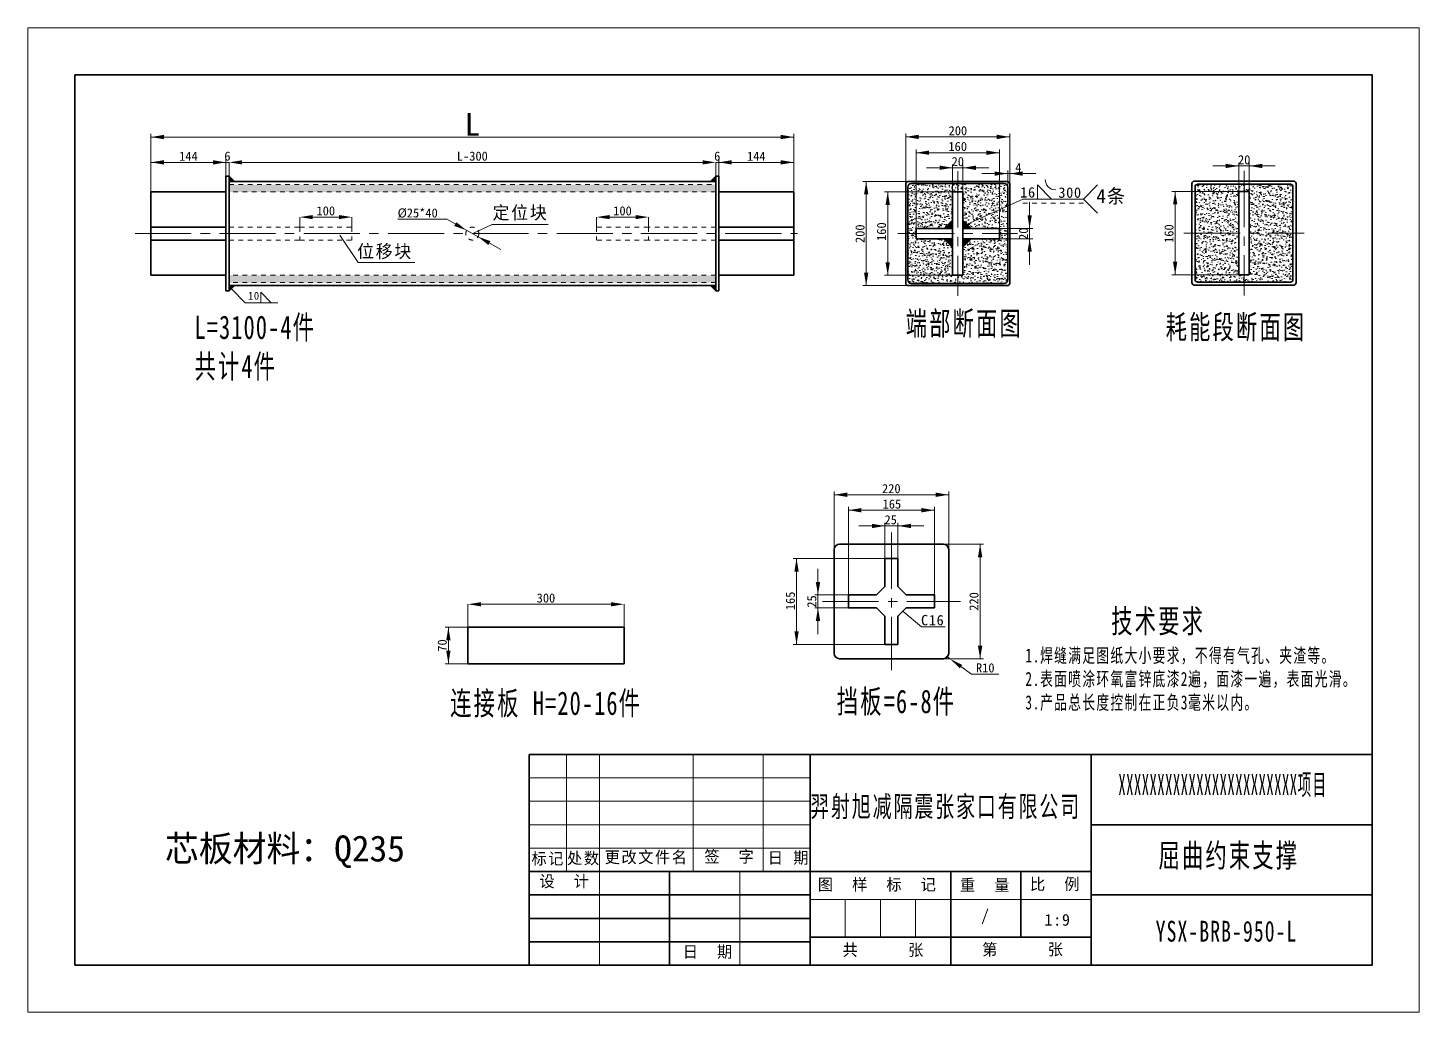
# Model space of a CAD drawing. Header units: millimetres. Extents: x -1336 to 1336, y -945 to 945.
import ezdxf

# ---------------------------------------------------------------- set-up
doc = ezdxf.new("R2010")
doc.units = ezdxf.units.MM
doc.linetypes.add('点画线', pattern=[162, 108, -18, 18, -18, 0, 0])
doc.linetypes.add('虚线', pattern=[18, 9, -9, 0, 0])
doc.layers.get('0').update_dxf_attribs({"lineweight": 18})
for name, color, linetype, lineweight in [('中心线层', 1, '点画线', 18), ('剖面线层', 4, 'Continuous', 18), ('尺寸线层', 3, 'Continuous', 18), ('粗实线层', 7, 'Continuous', 35), ('细实线层', 7, 'Continuous', 18), ('虚线层', 6, '虚线', 18)]:
    doc.layers.add(name, color=color, linetype=linetype, lineweight=lineweight)
doc.dimstyles.new('CUSTOM_DIMSTYLE', dxfattribs={"dimscale": 5, "dimtxt": 3.5, "dimasz": 5, "dimexe": 1.25, "dimexo": 0, "dimtad": 1, "dimdsep": 46, "dimtxsty": 'Standard', "dimcen": 2.5, "dimdle": 10, "dimclrd": 3, "dimadec": 3, "dimazin": 3, "dimtfac": 1, "dimtmove": 0, "dimatfit": 3, "dimfxl": 1, "dimtolj": 1, "dimarcsym": 0})
pattern_1 = [(50, (0, 0), (-18.21847, 1.5939), [1.905, -20.955]), (355, (0, 0), (6.78847, 18.20343), [1.524, -16.76406]), (100.4514, (1.518, -0.133), (-14.69412, -17.51178), [1.619, -17.80902]), (46.1842, (0, 5.08), (-27.1079, 4.20423), [2.8575, -31.4325]), (96.6356, (2.26, 4.73), (-23.7404, -24.7426), [2.4285, -26.71356]), (351.1842, (0, 5.08), (-15.1307, 30.7712), [2.286, -25.146]), (21, (2.54, 3.81), (4.42427, 17.74477), [1.905, -20.955]), (326, (2.54, 3.81), (14.76247, 12.63), [1.524, -16.764]), (71.4514, (3.803, 2.958), (-21.34164, -8.19228), [1.619, -17.809]), (37.5, (0, 0), (-8.24733, 1.89011), [0.01, -16.5608, 0.01, -17.018, 0.01, -16.8275]), (7.5, (0, 0), (-9.04715, 7.94728), [0.01, -9.7028, 0.01, -16.1798, 0.01, -6.4135]), (-32.5, (-5.664, 0), (-6.249507, 12.046574), [0.01, -6.35, 0.01, -19.812, 0.01, -26.289]), (-42.5, (-8.204, 0), (1.24194, 14.97816), [0.01, -8.255, 0.01, -13.1572, 0.01, -18.669])]
pattern_2 = [(50, (0, 0), (-18.2184, 1.5939), [1.905, -20.955]), (355, (0, 0), (6.7884, 18.2034), [1.524, -16.764]), (100.451, (1.518, -0.133), (-14.6941, -17.5118), [1.619, -17.809]), (46.184, (0, 5.08), (-27.108, 4.2042), [2.8575, -31.4325]), (96.636, (2.26, 4.73), (-23.7404, -24.7426), [2.4285, -26.7135]), (351.184, (0, 5.08), (-15.131, 30.771), [2.286, -25.146]), (21, (2.54, 3.81), (4.4243, 17.7448), [1.905, -20.955]), (326, (2.54, 3.81), (14.7625, 12.63), [1.524, -16.764]), (71.451, (3.803, 2.958), (-21.3417, -8.1923), [1.619, -17.809]), (37.5, (0, 0), (-8.24733, 1.8901), [0.0254, -16.5608, 0.0254, -17.018, 0.0254, -16.8275]), (7.5, (0, 0), (-9.04715, 7.9473), [0.0254, -9.7028, 0.0254, -16.1798, 0.0254, -6.4135]), (327.5, (-5.664, 0), (-6.24954, 12.0466), [0.0254, -6.35, 0.0254, -19.812, 0.0254, -26.289]), (317.5, (-8.204, 0), (1.242, 14.9782), [0.0254, -8.255, 0.0254, -13.1572, 0.0254, -18.669])]

# ---------------------------------------------------------------- blocks, each defined once
blk = doc.blocks.new('图框')
at = {"layer": '粗实线层'}
for p, q in [((90, 1800), (90, 90)), ((2583, 1800), (90, 1800)), ((2583, 90), (2583, 1800)), ((90, 90), (2583, 90))]:
    blk.add_line(p, q, dxfattribs=at)
at = {"layer": '细实线层'}
for p, q in [((0, 1890), (0, 0)), ((2673, 1890), (0, 1890)), ((2673, 0), (2673, 1890)), ((0, 0), (2673, 0))]:
    blk.add_line(p, q, dxfattribs=at)
blk = doc.blocks.new('*X4')
at = {"layer": '尺寸线层', "linetype": 'Continuous'}
for points in [[(0, 185.3), (25, 189.5), (25, 181.2)], [(1235, 185.3), (1210, 189.5), (1210, 181.2)]]:
    blk.add_hatch(color=3, dxfattribs=at).paths.add_polyline_path(points, flags=0)
at = {"layer": '尺寸线层', "color": 0, "linetype": 'Continuous'}
for p, q in [((0, 80), (0, 191.6)), ((1235, 80), (1235, 191.6))]:
    blk.add_line(p, q, dxfattribs=at)
at = {"layer": '尺寸线层', "color": 3, "linetype": 'Continuous'}
blk.add_line((0, 185.3), (1235, 185.3), dxfattribs=at)
at = {"layer": '尺寸线层', "color": 0, "insert": (617.5, 209.8), "char_height": 17.5, "width": 54.749, "attachment_point": 5}
blk.add_mtext('{\\H2.5x;L}', dxfattribs=at)
blk = doc.blocks.new('_CLOSEDFILLED')
at = {"linetype": 'ByBlock'}
blk.add_hatch(color=0, dxfattribs=at).paths.add_polyline_path([(-1, 0.16), (0, 0), (-1, -0.16)], flags=0)
blk = doc.blocks.new('*X5')
at = {"layer": '尺寸线层'}
for p, q in [((150, 110), (150, 136.694)), ((1085, 100), (1085, 136.694))]:
    blk.add_line(p, q, dxfattribs=at)
at = {"layer": '尺寸线层', "color": 3, "lineweight": 0}
blk.add_line((175, 136.694), (1060, 136.694), dxfattribs=at)
at = {"layer": '尺寸线层', "color": 3, "xscale": 25, "yscale": 25, "rotation": 180}
blk.add_blockref('_CLOSEDFILLED', (150, 136.694), dxfattribs=at)
at = {"layer": '尺寸线层', "color": 3, "xscale": 25, "yscale": 25}
blk.add_blockref('_CLOSEDFILLED', (1085, 136.694), dxfattribs=at)
at = {"layer": '尺寸线层', "insert": (617.5, 148.569), "char_height": 17.5, "width": 121.03352, "attachment_point": 5}
blk.add_mtext('L-300', dxfattribs=at)
blk = doc.blocks.new('*X7')
at = {"layer": '尺寸线层', "linetype": 'Continuous'}
for points in [[(1091, 136.7), (1116, 140.9), (1116, 132.5)], [(1235, 136.7), (1210, 140.9), (1210, 132.5)]]:
    blk.add_hatch(color=3, dxfattribs=at).paths.add_polyline_path(points, flags=0)
at = {"layer": '尺寸线层', "color": 0, "linetype": 'Continuous'}
for p, q in [((1091, 110), (1091, 142.9)), ((1235, 80), (1235, 142.9))]:
    blk.add_line(p, q, dxfattribs=at)
at = {"layer": '尺寸线层', "color": 3, "linetype": 'Continuous'}
blk.add_line((1091, 136.7), (1235, 136.7), dxfattribs=at)
at = {"layer": '尺寸线层', "color": 0, "insert": (1163, 148.5), "char_height": 17.5, "width": 67.654, "attachment_point": 5}
blk.add_mtext('144', dxfattribs=at)
blk = doc.blocks.new('*X8')
at = {"layer": '尺寸线层'}
for p, q in [((286, 12.5), (286, 31.597)), ((386, 12.5), (386, 31.597))]:
    blk.add_line(p, q, dxfattribs=at)
at = {"layer": '尺寸线层', "color": 3, "lineweight": 0}
blk.add_line((311, 31.597), (361, 31.597), dxfattribs=at)
at = {"layer": '尺寸线层', "color": 3, "xscale": 25, "yscale": 25, "rotation": 180}
blk.add_blockref('_CLOSEDFILLED', (286, 31.597), dxfattribs=at)
at = {"layer": '尺寸线层', "color": 3, "xscale": 25, "yscale": 25}
blk.add_blockref('_CLOSEDFILLED', (386, 31.597), dxfattribs=at)
at = {"layer": '尺寸线层', "insert": (336, 43.472), "char_height": 17.5, "width": 66.87151, "attachment_point": 5}
blk.add_mtext('100', dxfattribs=at)
blk = doc.blocks.new('*X9')
at = {"layer": '尺寸线层'}
for p, q in [((856, 12.5), (856, 31.597)), ((956, 12.5), (956, 31.597))]:
    blk.add_line(p, q, dxfattribs=at)
at = {"layer": '尺寸线层', "color": 3, "lineweight": 0}
blk.add_line((881, 31.597), (931, 31.597), dxfattribs=at)
at = {"layer": '尺寸线层', "color": 3, "xscale": 25, "yscale": 25, "rotation": 180}
blk.add_blockref('_CLOSEDFILLED', (856, 31.597), dxfattribs=at)
at = {"layer": '尺寸线层', "color": 3, "xscale": 25, "yscale": 25}
blk.add_blockref('_CLOSEDFILLED', (956, 31.597), dxfattribs=at)
at = {"layer": '尺寸线层', "insert": (906, 43.472), "char_height": 17.5, "width": 66.87151, "attachment_point": 5}
blk.add_mtext('100', dxfattribs=at)
blk = doc.blocks.new('*X10')
at = {"layer": '尺寸线层', "color": 3, "lineweight": 0}
for p, q in [((119, 136.694), (94, 136.694)), ((144, 136.694), (150, 136.694)), ((175, 136.694), (200, 136.694))]:
    blk.add_line(p, q, dxfattribs=at)
at = {"layer": '尺寸线层'}
for p, q in [((144, 110), (144, 136.694)), ((150, 110.194), (150, 136.694))]:
    blk.add_line(p, q, dxfattribs=at)
at = {"layer": '尺寸线层', "color": 3, "xscale": 25, "yscale": 25}
blk.add_blockref('_CLOSEDFILLED', (144, 136.694), dxfattribs=at)
at = {"layer": '尺寸线层', "color": 3, "xscale": 25, "yscale": 25, "rotation": 180}
blk.add_blockref('_CLOSEDFILLED', (150, 136.694), dxfattribs=at)
at = {"layer": '尺寸线层', "insert": (147, 148.569), "char_height": 17.5, "width": 20.13966, "attachment_point": 5}
blk.add_mtext('6', dxfattribs=at)
blk = doc.blocks.new('*X11')
at = {"layer": '尺寸线层', "color": 3, "lineweight": 0}
for p, q in [((1060, 136.694), (1035, 136.694)), ((1085, 136.694), (1091, 136.694)), ((1116, 136.694), (1141, 136.694))]:
    blk.add_line(p, q, dxfattribs=at)
at = {"layer": '尺寸线层'}
for p, q in [((1085, 110), (1085, 136.694)), ((1091, 110), (1091, 136.694))]:
    blk.add_line(p, q, dxfattribs=at)
at = {"layer": '尺寸线层', "color": 3, "xscale": 25, "yscale": 25}
blk.add_blockref('_CLOSEDFILLED', (1085, 136.694), dxfattribs=at)
at = {"layer": '尺寸线层', "color": 3, "xscale": 25, "yscale": 25, "rotation": 180}
blk.add_blockref('_CLOSEDFILLED', (1091, 136.694), dxfattribs=at)
at = {"layer": '尺寸线层', "insert": (1088, 148.569), "char_height": 17.5, "width": 20.13966, "attachment_point": 5}
blk.add_mtext('6', dxfattribs=at)
blk = doc.blocks.new('*X12')
at = {"layer": '尺寸线层', "linetype": 'Continuous'}
for points in [[(0, 136.7), (25, 140.9), (25, 132.5)], [(144, 136.7), (119, 140.9), (119, 132.5)]]:
    blk.add_hatch(color=3, dxfattribs=at).paths.add_polyline_path(points, flags=0)
at = {"layer": '尺寸线层', "color": 0, "linetype": 'Continuous'}
for p, q in [((0, 80), (0, 142.9)), ((144, 85), (144, 142.9))]:
    blk.add_line(p, q, dxfattribs=at)
at = {"layer": '尺寸线层', "color": 3, "linetype": 'Continuous'}
blk.add_line((0, 136.7), (144, 136.7), dxfattribs=at)
at = {"layer": '尺寸线层', "color": 0, "insert": (72, 148.5), "char_height": 17.5, "width": 67.654, "attachment_point": 5}
blk.add_mtext('144', dxfattribs=at)
blk = doc.blocks.new('*X13')
at = {"layer": '尺寸线层', "linetype": 'Continuous'}
for points in [[(606.6, 6.1), (586.8, 21.9), (582.7, 14.6)], [(628.4, -6.1), (652.3, -14.6), (648.2, -21.9)]]:
    blk.add_hatch(color=3, dxfattribs=at).paths.add_polyline_path(points, flags=0)
at = {"layer": '尺寸线层', "color": 3, "linetype": 'Continuous'}
for q in [(474.2, 27.4), (672.1, -30.4)]:
    blk.add_line((568.3, 27.4), q, dxfattribs=at)
at = {"layer": '尺寸线层', "color": 0, "insert": (512.5, 39.2), "char_height": 17.5, "width": 153.296, "attachment_point": 5}
blk.add_mtext('%%C25*40', dxfattribs=at)
blk = doc.blocks.new('*X14')
at = {"layer": '尺寸线层', "color": 0, "linetype": 'Continuous', "lineweight": -2}
for p, q in [((0, 0), (26, -26.8)), ((26, -26.8), (88.5, -26.8))]:
    blk.add_line(p, q, dxfattribs=at)
at = {"layer": '尺寸线层', "color": 0, "linetype": 'Continuous'}
for p, q in [((56.1, -26.8), (56.1, -6.6)), ((76.3, -26.8), (56.1, -6.6)), ((56.1, -26.8), (83.1, -26.8))]:
    blk.add_line(p, q, dxfattribs=at)
at = {"layer": '尺寸线层', "color": 0, "insert": (31.5, -6.1), "char_height": 15, "width": 68.42, "attachment_point": 1}
blk.add_mtext('{\\T1.1;10}', dxfattribs=at)
blk = doc.blocks.new('*X15')
at = {"layer": '尺寸线层', "color": 0, "linetype": 'Continuous'}
blk.add_line((0, 0), (35.285, -52.806), dxfattribs=at)
at = {"layer": '尺寸线层', "color": 0}
for p, q in [((35.285, -52.806), (37.5, -52.806)), ((37.5, -52.806), (144.053, -52.806)), ((37.5, -52.806), (37.5, -52.806))]:
    blk.add_line(p, q, dxfattribs=at)
at = {"layer": '尺寸线层', "color": 0, "insert": (33.209, -18.669), "char_height": 25, "width": 216.08939, "attachment_point": 1}
blk.add_mtext('{\\T1.1;位移块}', dxfattribs=at)
blk = doc.blocks.new('*X16')
at = {"layer": '尺寸线层', "color": 0, "linetype": 'Continuous'}
blk.add_line((0, 0), (35.285, 17.069), dxfattribs=at)
at = {"layer": '尺寸线层', "color": 0}
for p, q in [((35.285, 17.069), (37.5, 17.069)), ((37.5, 17.069), (143.349, 17.069)), ((37.5, 17.069), (37.5, 17.069))]:
    blk.add_line(p, q, dxfattribs=at)
at = {"layer": '尺寸线层', "color": 0, "insert": (36.379, 52.176), "char_height": 25, "width": 214.41341, "attachment_point": 1}
blk.add_mtext('{\\T1.1;定位块}', dxfattribs=at)
blk = doc.blocks.new('*X18')
at = {"layer": '尺寸线层', "linetype": 'Continuous'}
for points in [[(96, 115.2), (71, 119.3), (71, 111)], [(100, 115.2), (125, 119.3), (125, 111)]]:
    blk.add_hatch(color=3, dxfattribs=at).paths.add_polyline_path(points, flags=0)
at = {"layer": '尺寸线层', "color": 3, "linetype": 'Continuous'}
blk.add_line((46, 115.2), (150, 115.2), dxfattribs=at)
at = {"layer": '尺寸线层', "color": 0, "linetype": 'Continuous'}
for p, q in [((96, -61.8), (96, 121.4)), ((100, -61.8), (100, 121.4))]:
    blk.add_line(p, q, dxfattribs=at)
at = {"layer": '尺寸线层', "color": 0, "insert": (116.5, 126.9), "char_height": 17.5, "width": 35, "attachment_point": 5}
blk.add_mtext('4', dxfattribs=at)
blk = doc.blocks.new('*X19')
at = {"layer": '尺寸线层', "linetype": 'Continuous'}
for points in [[(-10, 126.3), (-35, 130.5), (-35, 122.2)], [(10, 126.3), (35, 130.5), (35, 122.2)]]:
    blk.add_hatch(color=3, dxfattribs=at).paths.add_polyline_path(points, flags=0)
at = {"layer": '尺寸线层', "color": 3, "linetype": 'Continuous'}
blk.add_line((-60, 126.3), (60, 126.3), dxfattribs=at)
at = {"layer": '尺寸线层', "color": 0, "linetype": 'Continuous'}
for p, q in [((-10, 34.1), (-10, 132.6)), ((10, 33.7), (10, 132.6))]:
    blk.add_line(p, q, dxfattribs=at)
at = {"layer": '尺寸线层', "color": 0, "insert": (0.1, 138.1), "char_height": 17.5, "width": 44.972, "attachment_point": 5}
blk.add_mtext('20', dxfattribs=at)
blk = doc.blocks.new('*X20')
at = {"layer": '尺寸线层', "linetype": 'Continuous'}
for points in [[(-80, 155.2), (-55, 159.4), (-55, 151.1)], [(80, 155.2), (55, 159.4), (55, 151.1)]]:
    blk.add_hatch(color=3, dxfattribs=at).paths.add_polyline_path(points, flags=0)
at = {"layer": '尺寸线层', "color": 0, "linetype": 'Continuous'}
for p, q in [((-80, 10), (-80, 161.5)), ((80, 10), (80, 161.5))]:
    blk.add_line(p, q, dxfattribs=at)
at = {"layer": '尺寸线层', "color": 3, "linetype": 'Continuous'}
blk.add_line((-80, 155.2), (80, 155.2), dxfattribs=at)
at = {"layer": '尺寸线层', "color": 0, "insert": (0, 167.1), "char_height": 17.5, "width": 66.872, "attachment_point": 5}
blk.add_mtext('160', dxfattribs=at)
blk = doc.blocks.new('*X21')
at = {"layer": '尺寸线层', "linetype": 'Continuous'}
for points in [[(-134.5, 80), (-130.4, 55), (-138.7, 55)], [(-134.5, -80), (-130.4, -55), (-138.7, -55)]]:
    blk.add_hatch(color=3, dxfattribs=at).paths.add_polyline_path(points, flags=0)
at = {"layer": '尺寸线层', "color": 0, "linetype": 'Continuous'}
for p, q in [((-10, 80), (-140.8, 80)), ((-10, -80), (-140.8, -80))]:
    blk.add_line(p, q, dxfattribs=at)
at = {"layer": '尺寸线层', "color": 3, "linetype": 'Continuous'}
blk.add_line((-134.5, 80), (-134.5, -80), dxfattribs=at)
at = {"layer": '尺寸线层', "color": 0, "insert": (-146.4, 3.7), "char_height": 17.5, "width": 66.872, "attachment_point": 5, "rotation": 90}
blk.add_mtext('160', dxfattribs=at)
blk = doc.blocks.new('*X22')
at = {"layer": '尺寸线层', "linetype": 'Continuous'}
for points in [[(138.1, 10), (142.3, 35), (134, 35)], [(138.1, -10), (142.3, -35), (134, -35)]]:
    blk.add_hatch(color=3, dxfattribs=at).paths.add_polyline_path(points, flags=0)
at = {"layer": '尺寸线层', "color": 3, "linetype": 'Continuous'}
blk.add_line((138.1, 60), (138.1, -60), dxfattribs=at)
at = {"layer": '尺寸线层', "color": 0, "linetype": 'Continuous'}
for p, q in [((80, 10), (144.4, 10)), ((80, -10), (144.4, -10))]:
    blk.add_line(p, q, dxfattribs=at)
at = {"layer": '尺寸线层', "color": 0, "insert": (126.4, -0.4), "char_height": 17.5, "width": 44.972, "attachment_point": 5, "rotation": 90}
blk.add_mtext('20', dxfattribs=at)
blk = doc.blocks.new('*X23')
at = {"layer": '尺寸线层', "linetype": 'Continuous'}
for points in [[(-175.9, 100), (-171.7, 75), (-180, 75)], [(-175.9, -100), (-171.7, -75), (-180, -75)]]:
    blk.add_hatch(color=3, dxfattribs=at).paths.add_polyline_path(points, flags=0)
at = {"layer": '尺寸线层', "color": 0, "linetype": 'Continuous'}
for p, q in [((-95, 100), (-182.1, 100)), ((-95, -100), (-182.1, -100))]:
    blk.add_line(p, q, dxfattribs=at)
at = {"layer": '尺寸线层', "color": 3, "linetype": 'Continuous'}
blk.add_line((-175.9, 100), (-175.9, -100), dxfattribs=at)
at = {"layer": '尺寸线层', "color": 0, "insert": (-187.7, -0.3), "char_height": 17.5, "width": 70, "attachment_point": 5, "rotation": 90}
blk.add_mtext('200', dxfattribs=at)
blk = doc.blocks.new('*X24')
at = {"layer": '尺寸线层', "linetype": 'Continuous'}
for points in [[(-100, 185.6), (-75, 189.8), (-75, 181.5)], [(100, 185.6), (75, 189.8), (75, 181.5)]]:
    blk.add_hatch(color=3, dxfattribs=at).paths.add_polyline_path(points, flags=0)
at = {"layer": '尺寸线层', "color": 0, "linetype": 'Continuous'}
for p, q in [((-100, 95), (-100, 191.9)), ((100, 95), (100, 191.9))]:
    blk.add_line(p, q, dxfattribs=at)
at = {"layer": '尺寸线层', "color": 3, "linetype": 'Continuous'}
blk.add_line((-100, 185.6), (100, 185.6), dxfattribs=at)
at = {"layer": '尺寸线层', "color": 0, "insert": (0.3, 197.4), "char_height": 17.5, "width": 70, "attachment_point": 5}
blk.add_mtext('200', dxfattribs=at)
blk = doc.blocks.new('*X25')
at = {"layer": '尺寸线层', "color": 0, "linetype": 'Continuous'}
for p, q in [((135.1, 48.3), (135.1, 75.3)), ((162.1, 48.3), (135.1, 75.3)), ((223.5, 48.3), (250.5, 75.3)), ((135.1, 48.3), (162.1, 48.3)), ((223.5, 48.3), (250.5, 21.3))]:
    blk.add_line(p, q, dxfattribs=at)
at = {"layer": '尺寸线层', "color": 0, "linetype": 'Continuous', "lineweight": -2}
for p, q in [((0, 0), (106.8, 48.3)), ((106.8, 48.3), (223.5, 48.3))]:
    blk.add_line(p, q, dxfattribs=at)
at = {"layer": '尺寸线层', "color": 0, "linetype": '虚线'}
blk.add_line((106.8, 40.2), (223.5, 40.2), dxfattribs=at)
at = {"layer": '尺寸线层', "color": 0, "linetype": 'Continuous'}
blk.add_arc((170.2, 86.1), 20.2, 180, 270, dxfattribs=at)
at = {"layer": '尺寸线层', "color": 0, "attachment_point": 1}
for s, insert, char_height, width in [('{\\T1.1;300}', (175.4, 70.7), 20, 85.274), ('{\\T1.1;4条}', (248.3, 67.4), 27, 113.068)]:
    blk.add_mtext(s, dxfattribs=dict(at, insert=insert, char_height=char_height, width=width))
blk = doc.blocks.new('*X27')
at = {"layer": '尺寸线层', "linetype": 'Continuous'}
for points in [[(-10, 129), (-35, 133.2), (-35, 124.9)], [(10, 129), (35, 133.2), (35, 124.9)]]:
    blk.add_hatch(color=3, dxfattribs=at).paths.add_polyline_path(points, flags=0)
at = {"layer": '尺寸线层', "color": 0, "linetype": 'Continuous'}
for p, q in [((-10, 60), (-10, 135.3)), ((10, 60), (10, 135.3))]:
    blk.add_line(p, q, dxfattribs=at)
at = {"layer": '尺寸线层', "color": 3, "linetype": 'Continuous'}
blk.add_line((-60, 129), (60, 129), dxfattribs=at)
at = {"layer": '尺寸线层', "color": 0, "insert": (0.3, 140.8), "char_height": 17.5, "width": 44.972, "attachment_point": 5}
blk.add_mtext('20', dxfattribs=at)
blk = doc.blocks.new('*X28')
at = {"layer": '尺寸线层', "linetype": 'Continuous'}
for points in [[(-132.3, 80), (-136.4, 55), (-128.1, 55)], [(-132.3, -80), (-136.4, -55), (-128.1, -55)]]:
    blk.add_hatch(color=3, dxfattribs=at).paths.add_polyline_path(points, flags=0)
at = {"layer": '尺寸线层', "color": 0, "linetype": 'Continuous'}
for p, q in [((-10, 80), (-138.5, 80)), ((-10, -80), (-138.5, -80))]:
    blk.add_line(p, q, dxfattribs=at)
at = {"layer": '尺寸线层', "color": 3, "linetype": 'Continuous'}
blk.add_line((-132.3, -80), (-132.3, 80), dxfattribs=at)
at = {"layer": '尺寸线层', "color": 0, "insert": (-144.1, -0.9), "char_height": 17.5, "width": 66.872, "attachment_point": 5, "rotation": 90}
blk.add_mtext('160', dxfattribs=at)
blk = doc.blocks.new('*X30')
at = {"layer": '尺寸线层'}
for p, q in [((0, 70), (0, 114.214)), ((300, 70), (300, 114.214))]:
    blk.add_line(p, q, dxfattribs=at)
at = {"layer": '尺寸线层', "color": 3, "lineweight": 0}
blk.add_line((25, 114.214), (275, 114.214), dxfattribs=at)
at = {"layer": '尺寸线层', "color": 3, "xscale": 25, "yscale": 25, "rotation": 180}
blk.add_blockref('_CLOSEDFILLED', (0, 114.214), dxfattribs=at)
at = {"layer": '尺寸线层', "color": 3, "xscale": 25, "yscale": 25}
blk.add_blockref('_CLOSEDFILLED', (300, 114.214), dxfattribs=at)
at = {"layer": '尺寸线层', "insert": (150, 126.089), "char_height": 17.5, "width": 69.60894, "attachment_point": 5}
blk.add_mtext('300', dxfattribs=at)
blk = doc.blocks.new('*X31')
at = {"layer": '尺寸线层', "linetype": 'Continuous'}
for points in [[(-37.4, 70), (-41.6, 45), (-33.3, 45)], [(-37.4, 0), (-41.6, 25), (-33.3, 25)]]:
    blk.add_hatch(color=3, dxfattribs=at).paths.add_polyline_path(points, flags=0)
at = {"layer": '尺寸线层', "color": 0, "linetype": 'Continuous'}
for p, q in [((0, 70), (-43.7, 70)), ((0, 0), (-43.7, 0))]:
    blk.add_line(p, q, dxfattribs=at)
at = {"layer": '尺寸线层', "color": 3, "linetype": 'Continuous'}
blk.add_line((-37.4, 0), (-37.4, 70), dxfattribs=at)
at = {"layer": '尺寸线层', "color": 0, "insert": (-49.2, 35), "char_height": 17.5, "width": 44.385, "attachment_point": 5, "rotation": 90}
blk.add_mtext('70', dxfattribs=at)
blk = doc.blocks.new('*X33')
at = {"layer": '尺寸线层', "linetype": 'Continuous'}
for points in [[(170.4, 110), (166.3, 85), (174.6, 85)], [(170.4, -110), (166.3, -85), (174.6, -85)]]:
    blk.add_hatch(color=3, dxfattribs=at).paths.add_polyline_path(points, flags=0)
at = {"layer": '尺寸线层', "color": 0, "linetype": 'Continuous'}
for p, q in [((100, 110), (176.7, 110)), ((100, -110), (176.7, -110))]:
    blk.add_line(p, q, dxfattribs=at)
at = {"layer": '尺寸线层', "color": 3, "linetype": 'Continuous'}
blk.add_line((170.4, -110), (170.4, 110), dxfattribs=at)
at = {"layer": '尺寸线层', "color": 0, "insert": (158.6, 0), "char_height": 17.5, "width": 70, "attachment_point": 5, "rotation": 90}
blk.add_mtext('220', dxfattribs=at)
blk = doc.blocks.new('*X34')
at = {"layer": '尺寸线层', "color": 3, "lineweight": 0}
for p, q in [((105, -105), (113.2, -110.7)), ((133.6, -125.1), (154.1, -139.5)), ((154.1, -139.5), (206.6, -139.5))]:
    blk.add_line(p, q, dxfattribs=at)
at = {"layer": '尺寸线层', "color": 3, "xscale": 25, "yscale": 25, "rotation": 144.901}
blk.add_blockref('_CLOSEDFILLED', (113.2, -110.7), dxfattribs=at)
at = {"layer": '尺寸线层', "insert": (180.3, -127.6), "char_height": 17.5, "width": 70.978, "attachment_point": 5}
blk.add_mtext('R10', dxfattribs=at)
blk = doc.blocks.new('*X35')
at = {"layer": '尺寸线层', "linetype": 'Continuous'}
for points in [[(-110, 204.9), (-85, 209), (-85, 200.7)], [(110, 204.9), (85, 209), (85, 200.7)]]:
    blk.add_hatch(color=3, dxfattribs=at).paths.add_polyline_path(points, flags=0)
at = {"layer": '尺寸线层', "color": 0, "linetype": 'Continuous'}
for p, q in [((-110, 100), (-110, 211.1)), ((110, 100), (110, 211.1))]:
    blk.add_line(p, q, dxfattribs=at)
at = {"layer": '尺寸线层', "color": 3, "linetype": 'Continuous'}
blk.add_line((-110, 204.9), (110, 204.9), dxfattribs=at)
at = {"layer": '尺寸线层', "color": 0, "insert": (-0.2, 216.6), "char_height": 17.5, "width": 70, "attachment_point": 5}
blk.add_mtext('220', dxfattribs=at)
blk = doc.blocks.new('*X36')
at = {"layer": '尺寸线层', "linetype": 'Continuous'}
for points in [[(-82.5, 175.2), (-57.5, 179.4), (-57.5, 171)], [(82.5, 175.2), (57.5, 179.4), (57.5, 171)]]:
    blk.add_hatch(color=3, dxfattribs=at).paths.add_polyline_path(points, flags=0)
at = {"layer": '尺寸线层', "color": 0, "linetype": 'Continuous'}
for p, q in [((-82.5, 12.5), (-82.5, 181.4)), ((82.5, 12.5), (82.5, 181.4))]:
    blk.add_line(p, q, dxfattribs=at)
at = {"layer": '尺寸线层', "color": 3, "linetype": 'Continuous'}
blk.add_line((-82.5, 175.2), (82.5, 175.2), dxfattribs=at)
at = {"layer": '尺寸线层', "color": 0, "insert": (0.9, 187), "char_height": 17.5, "width": 66.285, "attachment_point": 5}
blk.add_mtext('165', dxfattribs=at)
blk = doc.blocks.new('*X37')
at = {"layer": '尺寸线层', "linetype": 'Continuous'}
for points in [[(-12.5, 145), (-37.5, 149.1), (-37.5, 140.8)], [(12.5, 145), (37.5, 149.1), (37.5, 140.8)]]:
    blk.add_hatch(color=3, dxfattribs=at).paths.add_polyline_path(points, flags=0)
at = {"layer": '尺寸线层', "color": 3, "linetype": 'Continuous'}
blk.add_line((-62.5, 145), (62.5, 145), dxfattribs=at)
at = {"layer": '尺寸线层', "color": 0, "linetype": 'Continuous'}
for p, q in [((-12.5, 35), (-12.5, 151.2)), ((12.5, 34.4), (12.5, 151.2))]:
    blk.add_line(p, q, dxfattribs=at)
at = {"layer": '尺寸线层', "color": 0, "insert": (-1.4, 156.7), "char_height": 17.5, "width": 44.385, "attachment_point": 5}
blk.add_mtext('25', dxfattribs=at)
blk = doc.blocks.new('*X38')
at = {"layer": '尺寸线层', "linetype": 'Continuous'}
for points in [[(-141.1, 12.5), (-145.3, 37.5), (-136.9, 37.5)], [(-141.1, -12.5), (-145.3, -37.5), (-136.9, -37.5)]]:
    blk.add_hatch(color=3, dxfattribs=at).paths.add_polyline_path(points, flags=0)
at = {"layer": '尺寸线层', "color": 3, "linetype": 'Continuous'}
blk.add_line((-141.1, -62.5), (-141.1, 62.5), dxfattribs=at)
at = {"layer": '尺寸线层', "color": 0, "linetype": 'Continuous'}
for p, q in [((-82.5, 12.5), (-147.3, 12.5)), ((-82.5, -12.5), (-147.3, -12.5))]:
    blk.add_line(p, q, dxfattribs=at)
at = {"layer": '尺寸线层', "color": 0, "insert": (-152.9, 0), "char_height": 17.5, "width": 44.385, "attachment_point": 5, "rotation": 90}
blk.add_mtext('25', dxfattribs=at)
blk = doc.blocks.new('*X39')
at = {"layer": '尺寸线层', "linetype": 'Continuous'}
for points in [[(-182.3, 82.5), (-186.4, 57.5), (-178.1, 57.5)], [(-182.3, -82.5), (-186.4, -57.5), (-178.1, -57.5)]]:
    blk.add_hatch(color=3, dxfattribs=at).paths.add_polyline_path(points, flags=0)
at = {"layer": '尺寸线层', "color": 0, "linetype": 'Continuous'}
for p, q in [((-12.5, 82.5), (-188.5, 82.5)), ((-12.5, -82.5), (-188.5, -82.5))]:
    blk.add_line(p, q, dxfattribs=at)
at = {"layer": '尺寸线层', "color": 3, "linetype": 'Continuous'}
blk.add_line((-182.3, -82.5), (-182.3, 82.5), dxfattribs=at)
at = {"layer": '尺寸线层', "color": 0, "insert": (-194.1, 1.1), "char_height": 17.5, "width": 66.285, "attachment_point": 5, "rotation": 90}
blk.add_mtext('165', dxfattribs=at)
blk = doc.blocks.new('标题')
at = {"layer": '粗实线层'}
for p, q in [((-1620, 405), (-1620, 0)), ((0, 405), (-1620, 405)), ((-1080, 405), (-1080, 0)), ((-540, 405), (-540, 0)), ((0, 0), (0, 405)), ((0, 270), (-540, 270)), ((-1620, 180), (-540, 180)), ((-1350, 180), (-1350, 0)), ((-810, 180), (-810, 0)), ((-675, 180), (-675, 54)), ((-1620, 135), (-1080, 135)), ((0, 135), (-540, 135)), ((-1620, 90), (-1080, 90)), ((-1080, 54), (-540, 54)), ((-1620, 45), (-1080, 45)), ((-1620, 0), (0, 0))]:
    blk.add_line(p, q, dxfattribs=at)
at = {"layer": '细实线层'}
for p, q in [((-1548, 405), (-1548, 180)), ((-1485, 405), (-1485, 0)), ((-1305, 405), (-1305, 180)), ((-1170, 405), (-1170, 180)), ((-1620, 360), (-1080, 360)), ((-1620, 315), (-1080, 315)), ((-1620, 270), (-1080, 270)), ((-1620, 225), (-1080, 225)), ((-1215, 180), (-1215, 0)), ((-1080, 126), (-540, 126)), ((-1012.5, 126), (-1012.5, 54)), ((-945, 126), (-945, 54)), ((-877.5, 126), (-877.5, 54))]:
    blk.add_line(p, q, dxfattribs=at)
at = {"layer": '尺寸线层', "attachment_point": 1}
for s, insert, char_height, width in [('{\\W0.5;\\T1.1;XXXXXXXXXXXXXXXXXXXXXXX项目}', (-487.7, 367), 40, 540), ('{\\W0.7;\\T1.1;羿射旭减隔震张家口有限公司}', (-1080, 325), 40, 812.425), ('{\\T1.1;标记}', (-1615.5, 216.3), 22.5, 126.151), ('{\\T1.1;处数}', (-1547, 216.9), 22.5, 125.397), ('{\\T1.1;更改文件名}', (-1474.7, 218.9), 22.5, 323.095), ('{\\T1.1;签  字}', (-1283.4, 219.9), 22.5, 197.196), ('{\\T1.1;日 期}', (-1161.5, 217.8), 22.5, 149.48), ('{\\W0.7;\\T1.1;屈曲约束支撑}', (-410.8, 233.5), 45, 791.397), ('{\\T1.1;设  计}', (-1600.1, 172.6), 22.5, 196.441), ('{\\T1.1;图  样  标  记}', (-1065.3, 166.3), 22.5, 467.648), ('{\\T1.1;重  量}', (-792.2, 165.3), 22.5, 197.447), ('{\\T1.1;比  例}', (-657.7, 167.3), 22.5, 187.894), ('{\\T1.1;/}', (-751.6, 107.2), 22.5, 197.447), ('{\\T1.1;1:9}', (-629.9, 98.5), 22.5, 187.894), ('{\\W0.7;\\T1.1;YSX-BRB-950-L}', (-416.3, 85.4), 40, 869.006), ('{\\T1.1;日  期}', (-1324.8, 37.3), 22.5, 184.877), ('{\\T1.1;共}', (-1017.8, 40.8), 22.5, 59.33), ('{\\T1.1;张}', (-891.8, 40.8), 22.5, 57.57), ('{\\T1.1;第}', (-749.5, 41.8), 22.5, 57.57), ('{\\T1.1;张}', (-623.5, 41.8), 22.5, 57.57)]:
    blk.add_mtext(s, dxfattribs=dict(at, insert=insert, char_height=char_height, width=width))
blk = doc.blocks.new('主视图')
for points in [[(150, 100), (150, 110), (150, 110.194), (160.5, 100)], [(1075, 100), (1085, 110), (1085, 100)], [(150, -110), (150, -100), (160.5, -100), (150, -110.194)], [(1085, -110), (1075, -100), (1085, -100)]]:
    blk.add_hatch(color=256).paths.add_polyline_path(points, flags=0)
at = {"layer": '剖面线层'}
h = blk.add_hatch(dxfattribs=at)
h.set_pattern_fill('AR-CONC', color=256, style=0, pattern_type=0)
h.set_pattern_definition(pattern_1)
h.paths.add_polyline_path([(150, 80), (150, 94), (1085.01, 94), (1085.01, 80)], flags=0)
h = blk.add_hatch(dxfattribs=at)
h.set_pattern_fill('AR-CONC', color=256, style=0, pattern_type=0)
h.set_pattern_definition(pattern_1)
h.paths.add_polyline_path([(150, -94), (150, -80), (1085.01, -80), (1085.01, -94)], flags=0)
at = {"layer": '中心线层'}
blk.add_line((-30.5, 0), (1242, 0), dxfattribs=at)
at = {"layer": '粗实线层'}
for p, q in [((150, 110), (144, 110)), ((144, 110), (144, -110)), ((150, 100), (150, 110.194)), ((150, 110.194), (160.5, 100)), ((1085, 110), (1075, 100)), ((1085, 100), (1085, 110)), ((1085, 110), (1091, 110)), ((1091, 110), (1091, -110)), ((0, 80), (0, -80)), ((144, 80), (0, 80)), ((1235, 80), (1091, 80)), ((1235, -80), (1235, 80)), ((0, 12.5), (144, 12.5)), ((1235, 12.5), (1091, 12.5)), ((0, -12.5), (144, -12.5)), ((1235, -12.5), (1091, -12.5)), ((144, -80), (0, -80)), ((1091, -80), (1235, -80)), ((150, -100), (150, -110.194)), ((150, -110.194), (160.5, -100)), ((1085, -110), (1075, -100)), ((1085, -100), (1085, -110)), ((150, -110), (144, -110)), ((1085, -110), (1091, -110))]:
    blk.add_line(p, q, dxfattribs=at)
blk.add_lwpolyline([(1085.01, 100), (1085.01, -100), (150, -100), (150, 100)], close=True, dxfattribs=at)
at = {"layer": '虚线层', "linetype": '虚线'}
for p, q in [((150, 94), (1085.01, 94)), ((1085.01, 80), (150, 80)), ((150, 12.5), (286, 12.5)), ((286, 12.5), (386, 12.5)), ((286, 12.5), (286, -12.5)), ((386, 12.5), (386, -12.5)), ((956, 12.5), (856, 12.5)), ((856, 12.5), (856, -12.5)), ((1085.01, 12.5), (956, 12.5)), ((956, 12.5), (956, -12.5)), ((150, -12.5), (286, -12.5)), ((286, -12.5), (386, -12.5)), ((956, -12.5), (856, -12.5)), ((1085.01, -12.5), (956, -12.5)), ((1085.01, -80), (150, -80)), ((1085.01, -94), (150, -94))]:
    blk.add_line(p, q, dxfattribs=at)
blk.add_circle((617.505, 0), 12.5, dxfattribs=at)
at = {"layer": '尺寸线层', "insert": (83.685, -157.364), "char_height": 45, "width": 685.50838, "attachment_point": 1}
blk.add_mtext('{\\W0.7;\\T1.1;L=3100-4件\\P共计4件\\P\\P\\P\\P\\H1.42943x;\\W1; }', dxfattribs=at)
at = {"layer": '尺寸线层'}
for base, p1, p2, text, picture, middle in [((1235, 185.325), (0, 80), (1235, 80), '{\\H2.5x;L}', '*X4', (617.5, 209.836)), ((1085, 136.694), (150, 110), (1085, 100), 'L-300', '*X5', (617.5, 148.569))]:
    dim = blk.add_linear_dim(base=base, p1=p1, p2=p2, text=text, dimstyle='CUSTOM_DIMSTYLE', override={"dimsah": 1}, dxfattribs=at)
    dim.commit()
    dim.dimension.update_dxf_attribs({"geometry": picture, "text_midpoint": middle})
for base, p1, p2, picture, middle in [((144, 136.694), (0, 80), (144, 85), '*X12', (72, 148.52)), ((150, 136.694), (144, 110), (150, 110.194), '*X10', (147, 148.569)), ((1091, 136.694), (1085, 110), (1091, 110), '*X11', (1088, 148.569)), ((1235, 136.694), (1091, 110), (1235, 80), '*X7', (1163, 148.52)), ((386, 31.597), (286, 12.5), (386, 12.5), '*X8', (336, 43.472)), ((956, 31.597), (856, 12.5), (956, 12.5), '*X9', (906, 43.472))]:
    dim = blk.add_linear_dim(base=base, p1=p1, p2=p2, dimstyle='CUSTOM_DIMSTYLE', override={"dimsah": 1}, dxfattribs=at)
    dim.commit()
    dim.dimension.update_dxf_attribs({"geometry": picture, "text_midpoint": middle})
dim = blk.add_diameter_dim_2p(p1=(628.427, -6.079), p2=(606.583, 6.079), text='<>*40', dimstyle='CUSTOM_DIMSTYLE', override={"dimtoh": 1, "dimpost": '%%C<>', "dimsah": 1}, dxfattribs=at)
dim.commit()
dim.dimension.update_dxf_attribs({"geometry": '*X13', "text_midpoint": (568.302, 27.388), "dimtype": 163})
blk = doc.blocks.new('端面')
for points in [[(-26, 10), (-10, 26), (-10, 10)], [(10, 10), (10, 26), (26, 10)], [(-10, -26), (-26, -10), (-10, -10)], [(10, -26), (10, -10), (26, -10)]]:
    blk.add_hatch(color=256).paths.add_polyline_path(points, flags=0)
at = {"layer": '剖面线层'}
h = blk.add_hatch(dxfattribs=at)
h.set_pattern_fill('AR-CONC', color=256, style=0, pattern_type=0)
h.set_pattern_definition(pattern_2)
edge = h.paths.add_edge_path(flags=0)
edge.add_line((-96, 0), (-96, 89))
edge.add_arc((-88.997, 88.997), 7.003, 90.020887, 179.979113, ccw=False)
edge.add_line((-89, 96), (0, 96))
edge.add_line((0, 96), (0, 80))
edge.add_line((0, 80), (-10, 80))
edge.add_line((-10, 80), (-10, 60))
edge.add_line((-10, 60), (-10, 60))
edge.add_line((-10, 60), (-10, 44))
edge.add_line((-10, 44), (-10, 26))
edge.add_line((-10, 26), (-26, 10))
edge.add_line((-26, 10), (-80, 10))
edge.add_line((-80, 10), (-80, 0))
edge.add_line((-80, 0), (-96, 0))
h = blk.add_hatch(dxfattribs=at)
h.set_pattern_fill('AR-CONC', color=256, style=0, pattern_type=0)
h.set_pattern_definition(pattern_2)
edge = h.paths.add_edge_path(flags=0)
edge.add_line((10, 26), (10, 44))
edge.add_line((10, 44), (10, 60))
edge.add_line((10, 60), (10, 60))
edge.add_line((10, 60), (10, 80))
edge.add_line((10, 80), (0, 80))
edge.add_line((0, 80), (0, 96))
edge.add_line((0, 96), (89, 96))
edge.add_arc((88.997, 88.997), 7.003, 0.020887, 89.979113, ccw=False)
edge.add_line((96, 89), (96, 0))
edge.add_line((96, 0), (80, 0))
edge.add_line((80, 0), (80, 10))
edge.add_line((80, 10), (26, 10))
edge.add_line((26, 10), (10, 26))
h = blk.add_hatch(dxfattribs=at)
h.set_pattern_fill('AR-CONC', color=256, style=0, pattern_type=0)
h.set_pattern_definition(pattern_2)
edge = h.paths.add_edge_path(flags=0)
edge.add_line((-96, -89), (-96, 0))
edge.add_line((-96, 0), (-80, 0))
edge.add_line((-80, 0), (-80, -10))
edge.add_line((-80, -10), (-26, -10))
edge.add_line((-26, -10), (-10, -26))
edge.add_line((-10, -26), (-10, -44))
edge.add_line((-10, -44), (-10, -60))
edge.add_line((-10, -60), (-10, -60))
edge.add_line((-10, -60), (-10, -80))
edge.add_line((-10, -80), (0, -80))
edge.add_line((0, -80), (0, -96))
edge.add_line((0, -96), (-89, -96))
edge.add_arc((-88.997, -88.997), 7.003, 180.020887, 269.979113, ccw=False)
h = blk.add_hatch(dxfattribs=at)
h.set_pattern_fill('AR-CONC', color=256, style=0, pattern_type=0)
h.set_pattern_definition(pattern_2)
edge = h.paths.add_edge_path(flags=0)
edge.add_line((10, -44), (10, -26))
edge.add_line((10, -26), (26, -10))
edge.add_line((26, -10), (80, -10))
edge.add_line((80, -10), (80, 0))
edge.add_line((80, 0), (96, 0))
edge.add_line((96, 0), (96, -89))
edge.add_arc((88.997, -88.997), 7.003, 270.020887, 359.979113, ccw=False)
edge.add_line((89, -96), (0, -96))
edge.add_line((0, -96), (0, -80))
edge.add_line((0, -80), (10, -80))
edge.add_line((10, -80), (10, -60))
edge.add_line((10, -60), (10, -60))
edge.add_line((10, -60), (10, -44))
for p, q in [((-26, 10), (-10, 26)), ((26, 10), (10, 26)), ((-26, -10), (-10, -26)), ((26, -10), (10, -26))]:
    blk.add_line(p, q)
at = {"layer": '中心线层'}
for p, q in [((0, 119.5), (0, -119.5)), ((-114.766, 0), (114.766, 0))]:
    blk.add_line(p, q, dxfattribs=at)
at = {"layer": '粗实线层'}
for p, q in [((-10, 80), (10, 80)), ((-10, 80), (-10, -80)), ((10, 80), (10, -80)), ((-80, 10), (-80, -10)), ((-10, 10), (-80, 10)), ((10, 10), (80, 10)), ((80, 10), (80, -10)), ((-10, -10), (-80, -10)), ((10, -10), (80, -10)), ((-10, -80), (10, -80))]:
    blk.add_line(p, q, dxfattribs=at)
for points in [[(-95, 100), (95, 100, -0.414), (100, 95), (100, -95, -0.414), (95, -100), (-95, -100, -0.414), (-100, -95), (-100, 95, -0.414)], [(-89, 96), (89, 96, -0.414), (96, 89), (96, -89, -0.414), (89, -96), (-89, -96, -0.414), (-96, -89), (-96, 89, -0.414)]]:
    blk.add_lwpolyline(points, format="xyb", close=True, dxfattribs=at)
at = {"layer": '尺寸线层', "attachment_point": 1}
for s, insert, char_height, width in [('{\\T1.1;16}', (120.069, 89.147), 20, 54.25698), ('{\\W0.7;\\T1.1;端部断面图}', (-100, -150), 45, 652.72626)]:
    blk.add_mtext(s, dxfattribs=dict(at, insert=insert, char_height=char_height, width=width))
at = {"layer": '尺寸线层'}
for base, p1, p2, text, picture, middle in [((100, 185.626), (-100, 95), (100, 95), '200', '*X24', (0.308, 197.404)), ((80, 155.244), (-80, 10), (80, 10), '160', '*X20', (0.006, 167.07)), ((10, 126.338), (-10, 34.061), (10, 33.717), '20', '*X19', (0.106, 138.115))]:
    dim = blk.add_linear_dim(base=base, p1=p1, p2=p2, text=text, dimstyle='CUSTOM_DIMSTYLE', override={"dimsah": 1}, dxfattribs=at)
    dim.commit()
    dim.dimension.update_dxf_attribs({"geometry": picture, "text_midpoint": middle, "dimtype": 160})
dim = blk.add_linear_dim(base=(100, 115.166), p1=(96, -61.806), p2=(100, -61.806), dimstyle='CUSTOM_DIMSTYLE', override={"dimsah": 1}, dxfattribs=at)
dim.commit()
dim.dimension.update_dxf_attribs({"geometry": '*X18', "text_midpoint": (116.475, 126.944), "dimtype": 160})
for base, p1, p2, text, picture, middle in [((-175.882, -100), (-95, 100), (-95, -100), '200', '*X23', (-187.659, -0.323)), ((-134.544, -80), (-10, 80), (-10, -80), '160', '*X21', (-146.37, 3.71)), ((138.13, -10), (80, 10), (80, -10), '20', '*X22', (126.352, -0.424))]:
    dim = blk.add_linear_dim(base=base, p1=p1, p2=p2, angle=90, text=text, dimstyle='CUSTOM_DIMSTYLE', override={"dimsah": 1}, dxfattribs=at)
    dim.commit()
    dim.dimension.update_dxf_attribs({"geometry": picture, "text_midpoint": middle, "dimtype": 160})
blk = doc.blocks.new('耗能面')
at = {"layer": '剖面线层'}
h = blk.add_hatch(dxfattribs=at)
h.set_pattern_fill('AR-CONC', color=256, style=0, pattern_type=0)
h.set_pattern_definition(pattern_2)
edge = h.paths.add_edge_path(flags=0)
edge.add_line((-94, 0), (-94, 89))
edge.add_arc((-88.998, 88.998), 5.002, 90.020887, 179.979113, ccw=False)
edge.add_line((-89, 94), (0, 94))
edge.add_line((0, 94), (0, 80))
edge.add_line((0, 80), (-10, 80))
edge.add_line((-10, 80), (-10, 60))
edge.add_line((-10, 60), (-10, 60))
edge.add_line((-10, 60), (-10, 0))
edge.add_line((-10, 0), (-94, 0))
h = blk.add_hatch(dxfattribs=at)
h.set_pattern_fill('AR-CONC', color=256, style=0, pattern_type=0)
h.set_pattern_definition(pattern_2)
edge = h.paths.add_edge_path(flags=0)
edge.add_line((10, 0), (10, 60))
edge.add_line((10, 60), (10, 60))
edge.add_line((10, 60), (10, 80))
edge.add_line((10, 80), (0, 80))
edge.add_line((0, 80), (0, 94))
edge.add_line((0, 94), (89, 94))
edge.add_arc((88.998, 88.998), 5.002, 0.020887, 89.979113, ccw=False)
edge.add_line((94, 89), (94, 0))
edge.add_line((94, 0), (10, 0))
h = blk.add_hatch(dxfattribs=at)
h.set_pattern_fill('AR-CONC', color=256, style=0, pattern_type=0)
h.set_pattern_definition(pattern_2)
edge = h.paths.add_edge_path(flags=0)
edge.add_line((-94, -89), (-94, 0))
edge.add_line((-94, 0), (-10, 0))
edge.add_line((-10, 0), (-10, -60))
edge.add_line((-10, -60), (-10, -60))
edge.add_line((-10, -60), (-10, -80))
edge.add_line((-10, -80), (0, -80))
edge.add_line((0, -80), (0, -94))
edge.add_line((0, -94), (-89, -94))
edge.add_arc((-88.998, -88.998), 5.002, 180.020887, 269.979113, ccw=False)
h = blk.add_hatch(dxfattribs=at)
h.set_pattern_fill('AR-CONC', color=256, style=0, pattern_type=0)
h.set_pattern_definition(pattern_2)
edge = h.paths.add_edge_path(flags=0)
edge.add_line((10, -60), (10, 0))
edge.add_line((10, 0), (94, 0))
edge.add_line((94, 0), (94, -89))
edge.add_arc((88.998, -88.998), 5.002, 270.020887, 359.979113, ccw=False)
edge.add_line((89, -94), (0, -94))
edge.add_line((0, -94), (0, -80))
edge.add_line((0, -80), (10, -80))
edge.add_line((10, -80), (10, -60))
edge.add_line((10, -60), (10, -60))
at = {"layer": '中心线层'}
for p, q in [((0, 119.5), (0, -119.5)), ((-115.5, 0), (115.5, 0))]:
    blk.add_line(p, q, dxfattribs=at)
at = {"layer": '粗实线层'}
for p, q in [((-10, 80), (10, 80)), ((-10, 80), (-10, -80)), ((10, 80), (10, -80)), ((-10, -80), (10, -80))]:
    blk.add_line(p, q, dxfattribs=at)
for points in [[(-95, 100), (95, 100, -0.414), (100, 95), (100, -95, -0.414), (95, -100), (-95, -100, -0.414), (-100, -95), (-100, 95, -0.414)], [(-89, 94), (89, 94, -0.414), (94, 89), (94, -89, -0.414), (89, -94), (-89, -94, -0.414), (-94, -89), (-94, 89, -0.414)]]:
    blk.add_lwpolyline(points, format="xyb", close=True, dxfattribs=at)
at = {"layer": '尺寸线层', "insert": (-150.609, -157.778), "char_height": 45, "width": 787.87709, "attachment_point": 1}
blk.add_mtext('{\\W0.7;\\T1.1;耗能段断面图}', dxfattribs=at)
at = {"layer": '尺寸线层'}
dim = blk.add_linear_dim(base=(10, 129.043), p1=(-10, 60), p2=(10, 60), text='20', dimstyle='CUSTOM_DIMSTYLE', override={"dimsah": 1}, dxfattribs=at)
dim.commit()
dim.dimension.update_dxf_attribs({"geometry": '*X27', "text_midpoint": (0.252, 140.82), "dimtype": 160})
dim = blk.add_linear_dim(base=(-132.252, 80), p1=(-10, -80), p2=(-10, 80), angle=90, text='160', dimstyle='CUSTOM_DIMSTYLE', override={"dimsah": 1}, dxfattribs=at)
dim.commit()
dim.dimension.update_dxf_attribs({"geometry": '*X28', "text_midpoint": (-144.078, -0.893), "dimtype": 160})
blk = doc.blocks.new('连接板')
at = {"layer": '粗实线层'}
for p, q in [((0, 70), (0, 0)), ((300, 70), (0, 70)), ((300, 0), (300, 70)), ((300, 0), (0, 0))]:
    blk.add_line(p, q, dxfattribs=at)
at = {"layer": '尺寸线层', "insert": (-33.999, -53.214), "char_height": 45, "width": 1089.45251, "attachment_point": 1}
blk.add_mtext('{\\W0.7;\\T1.1;连接板 H=20-16件}', dxfattribs=at)
at = {"layer": '尺寸线层'}
dim = blk.add_linear_dim(base=(300, 114.214), p1=(0, 70), p2=(300, 70), dimstyle='CUSTOM_DIMSTYLE', override={"dimsah": 1}, dxfattribs=at)
dim.commit()
dim.dimension.update_dxf_attribs({"geometry": '*X30', "text_midpoint": (150, 126.089)})
dim = blk.add_linear_dim(base=(-37.439, 70), p1=(0, 0), p2=(0, 70), angle=90, text='70', dimstyle='CUSTOM_DIMSTYLE', override={"dimsah": 1}, dxfattribs=at)
dim.commit()
dim.dimension.update_dxf_attribs({"geometry": '*X31', "text_midpoint": (-49.216, 35)})
blk = doc.blocks.new('挡板')
at = {"layer": '中心线层'}
for p, q in [((0, 132.25), (0, -132.25)), ((-132.5, 0), (132.5, 0))]:
    blk.add_line(p, q, dxfattribs=at)
at = {"layer": '尺寸线层'}
for p, q in [((22.622, -19.044), (57.589, -48.614)), ((57.589, -48.614), (103.077, -48.614))]:
    blk.add_line(p, q, dxfattribs=at)
at = {"layer": '粗实线层'}
for p, q in [((-12.5, 82.5), (12.5, 82.5)), ((-12.5, 82.5), (-12.5, 28.5)), ((12.5, 82.5), (12.5, 28.5)), ((-28.5, 12.5), (-12.5, 28.5)), ((12.5, 28.5), (28.5, 12.5)), ((-82.5, 12.5), (-82.5, -12.5)), ((-28.5, 12.5), (-82.5, 12.5)), ((28.5, 12.5), (82.586, 12.5)), ((82.586, 12.5), (82.586, -12.5)), ((-28.5, -12.5), (-82.5, -12.5)), ((-28.5, -12.5), (-12.5, -28.5)), ((28.5, -12.5), (12.5, -28.5)), ((28.5, -12.5), (82.586, -12.5)), ((-12.5, -28.5), (-12.5, -82.5)), ((12.5, -28.5), (12.5, -82.5)), ((-12.5, -82.5), (12.5, -82.5))]:
    blk.add_line(p, q, dxfattribs=at)
blk.add_lwpolyline([(-100, 110), (100, 110, -0.414), (110, 100), (110, -100, -0.414), (100, -110), (-100, -110, -0.414), (-110, -100), (-110, 100, -0.414)], format="xyb", close=True, dxfattribs=at)
at = {"layer": '尺寸线层', "attachment_point": 1}
for s, insert, char_height, width in [('{\\T1.1;C16}', (56.909, -25.861), 20, 68.42011), ('{\\W0.7;\\T1.1;挡板=6-8件}', (-104.964, -169.375), 45, 671.63128)]:
    blk.add_mtext(s, dxfattribs=dict(at, insert=insert, char_height=char_height, width=width))
at = {"layer": '尺寸线层'}
for base, p1, p2, text, picture, middle in [((110, 204.87), (-110, 100), (110, 100), '220', '*X35', (-0.241, 216.647)), ((82.5, 175.196), (-82.5, 12.5), (82.5, 12.5), '165', '*X36', (0.9, 187.022)), ((12.5, 144.951), (-12.5, 35), (12.5, 34.398), '25', '*X37', (-1.383, 156.728))]:
    dim = blk.add_linear_dim(base=base, p1=p1, p2=p2, text=text, dimstyle='CUSTOM_DIMSTYLE', override={"dimsah": 1}, dxfattribs=at)
    dim.commit()
    dim.dimension.update_dxf_attribs({"geometry": picture, "text_midpoint": middle, "dimtype": 160})
for base, p1, p2, text, picture, middle in [((170.427, 110), (100, -110), (100, 110), '220', '*X33', (158.65, 0)), ((-141.086, 12.5), (-82.5, -12.5), (-82.5, 12.5), '25', '*X38', (-152.863, 0))]:
    dim = blk.add_linear_dim(base=base, p1=p1, p2=p2, angle=90, text=text, dimstyle='CUSTOM_DIMSTYLE', override={"dimsah": 1}, dxfattribs=at)
    dim.commit()
    dim.dimension.update_dxf_attribs({"geometry": picture, "text_midpoint": middle})
dim = blk.add_linear_dim(base=(-182.282, 82.5), p1=(-12.5, -82.5), p2=(-12.5, 82.5), angle=90, text='165', dimstyle='CUSTOM_DIMSTYLE', override={"dimsah": 1}, dxfattribs=at)
dim.commit()
dim.dimension.update_dxf_attribs({"geometry": '*X39', "text_midpoint": (-194.108, 1.144), "dimtype": 160})
dim = blk.add_radius_dim(center=(105, -105), mpoint=(113.182, -110.75), dimstyle='CUSTOM_DIMSTYLE', override={"dimtoh": 1, "dimpost": 'R<>', "dimsah": 1}, dxfattribs=at)
dim.commit()
dim.dimension.update_dxf_attribs({"geometry": '*X34', "text_midpoint": (180.34, -139.499), "dimtype": 164})

msp = doc.modelspace()

# ---------------------------------------------------------------- block references
for name, p in [('主视图', (-1100, 550)), ('端面', (450, 550)), ('耗能面', (1000, 550.8)), ('挡板', (322.6, -156.4)), ('连接板', (-491.1, -276)), ('标题', (1246.5, -855))]:
    msp.add_blockref(name, p)
at = {"layer": '尺寸线层'}
for name, p in [('*X25', (468, 568)), ('*X16', (-480, 550.5)), ('*X15', (-737.1, 547.2)), ('*X14', (-945, 444.1))]:
    msp.add_blockref(name, p, dxfattribs=at)
at = {"layer": '粗实线层'}
msp.add_blockref('图框', (-1336.5, -945), dxfattribs=at)

# ---------------------------------------------------------------- texts
at = {"layer": '尺寸线层', "attachment_point": 1}
for s, insert, char_height, width in [('{\\W0.7;\\T1.1;       技术要求 \\P\\H0.6x;1.焊缝满足图纸大小要求，不得有气孔、夹渣等。\\P2.表面喷涂环氧富锌底漆2遍，面漆一遍，表面光滑。\\P3.产品总长度控制在正负3毫米以内。\\P\\H1.66667x;\\W1;\\T1; }', (579.9, -171.6), 45, 1853.859), ('芯板材料：Q235', (-1073, -605.7), 50, 546.382)]:
    msp.add_mtext(s, dxfattribs=dict(at, insert=insert, char_height=char_height, width=width))

doc.saveas('drawing.dxf')
